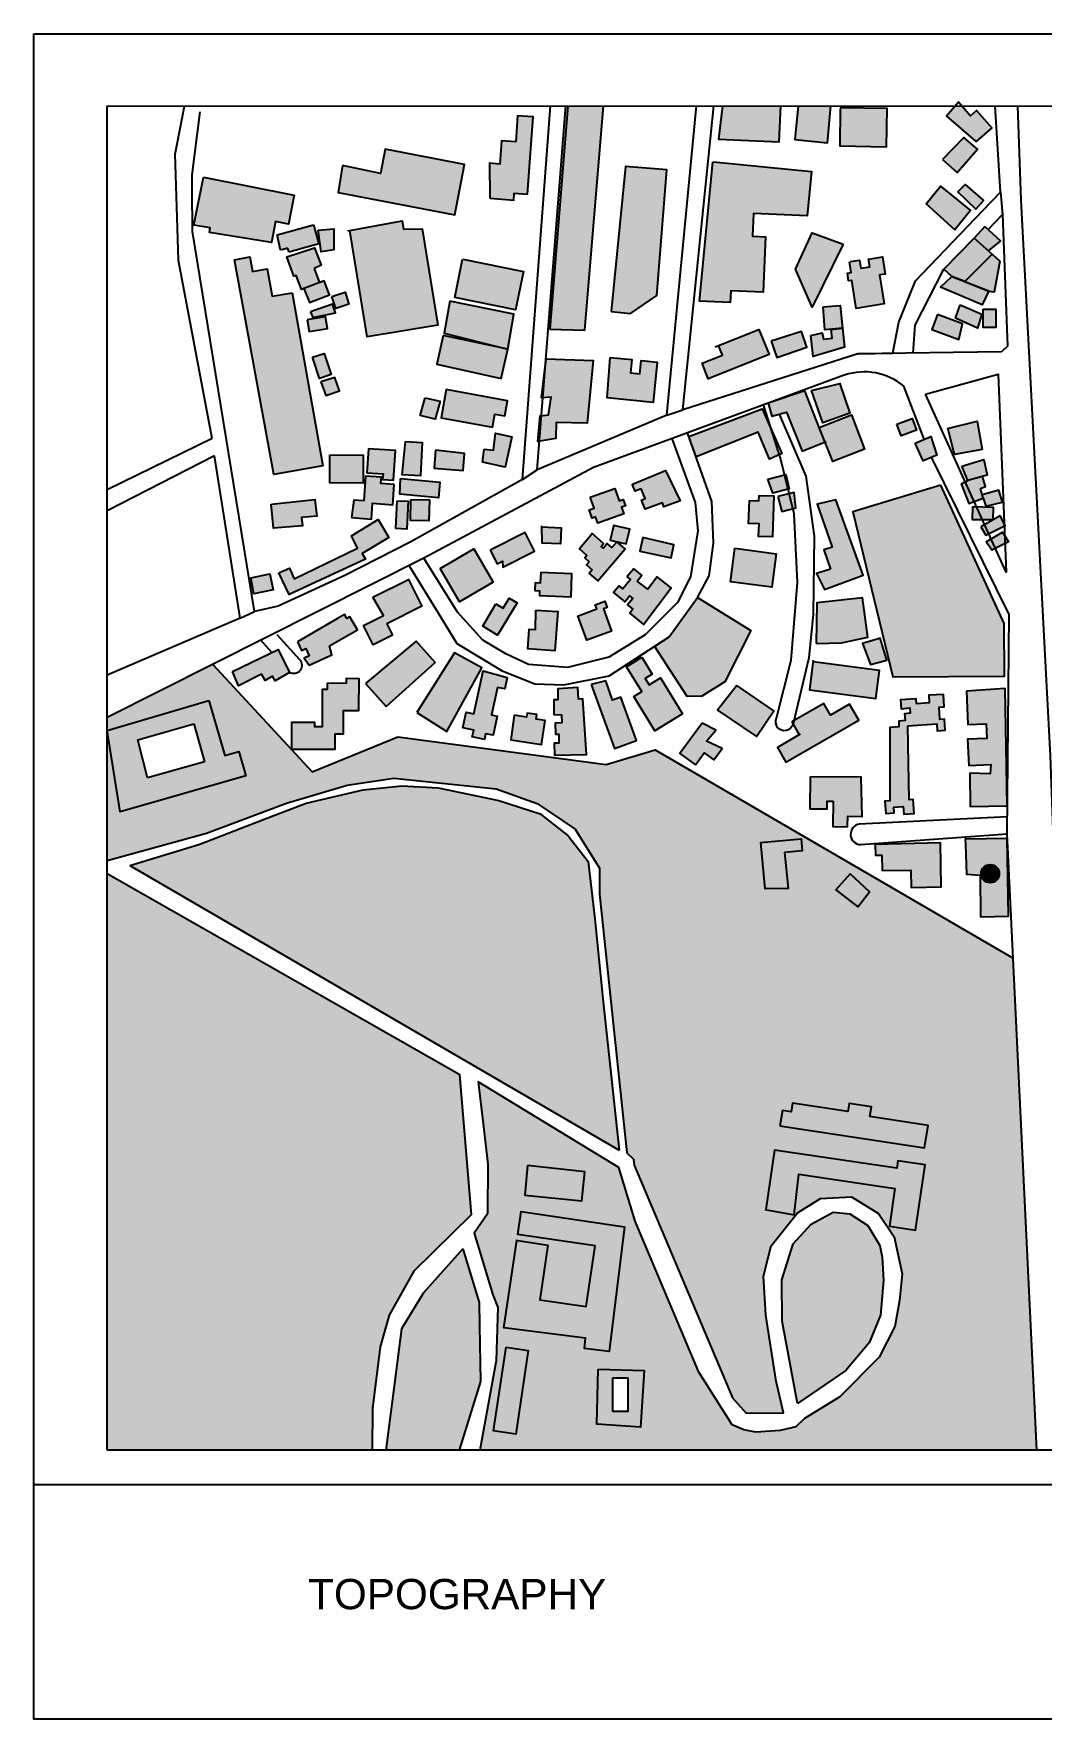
# Model space of a CAD drawing. Header units: millimetres. Extents: x -75360 to 914439, y -5036 to 71141.
# Drawn here: x -43775 to -23788, y -4329 to 29103 of the extents above; entities that cross this region are included whole.
import ezdxf

# ---------------------------------------------------------------- set-up
doc = ezdxf.new("R2010")
doc.units = ezdxf.units.MM
doc.styles.get("Standard").update_dxf_attribs({"font": 'arial.ttf'})

msp = doc.modelspace()

# ---------------------------------------------------------------- hatches: boundary and pattern name
at = {"true_color": 0xf8d731}
h = msp.add_hatch(color=40, dxfattribs=at)
h.dxf.hatch_style = 1
h.paths.add_polyline_path([(-38609, 25901), (-40409, 26257), (-40597, 25305), (-40276, 25253), (-40291, 25161), (-39060, 24961), (-38978, 25377), (-38723, 25326)])
h.paths.add_polyline_path([(-38651, 23966), (-39043, 23896), (-39142, 24442), (-39435, 24389), (-39488, 24676), (-39790, 24621), (-39011, 20357), (-38037, 20532)])
h.paths.add_polyline_path([(-38224, 25312), (-38946, 25111), (-38877, 24808), (-38735, 24848), (-38713, 24769), (-38119, 24935)])
h.paths.add_polyline_path([(-38210, 24444), (-38073, 24509), (-38206, 24859), (-38756, 24675), (-38614, 24293), (-38570, 24307), (-38465, 24029), (-38415, 24048), (-38104, 24165)])
h.paths.add_polyline_path([(-37822, 25235), (-38131, 25209), (-38071, 24779), (-37822, 24815)])
h.paths.add_polyline_path([(-38016, 24199), (-38415, 24048), (-38304, 23770), (-37908, 23927)])
h.paths.add_polyline_path([(-37848, 23741), (-38287, 23589), (-38237, 23475), (-37787, 23564)])
h.paths.add_polyline_path([(-37598, 23975), (-37862, 23889), (-37779, 23654), (-37521, 23738)])
h.paths.add_polyline_path([(-37988, 23490), (-38352, 23428), (-38312, 23194), (-37949, 23256)])
h.paths.add_polyline_path([(-38010, 22760), (-38243, 22685), (-38108, 22266), (-37874, 22342)])
h.paths.add_polyline_path([(-37799, 22284), (-38079, 22201), (-37982, 21924), (-37707, 22021)])
h.paths.add_polyline_path([(-36071, 25231), (-36438, 25225), (-36468, 25390), (-37504, 25203), (-37158, 23090), (-35758, 23319)])
h.paths.add_polyline_path([(-34062, 24385), (-35268, 24629), (-35422, 23871), (-34216, 23626)])
h.paths.add_polyline_path([(-34249, 23539), (-35517, 23795), (-35634, 23166), (-34370, 22843)])
h.paths.add_polyline_path([(-34370, 22843), (-35651, 23114), (-35777, 22546), (-34499, 22262)])
h.paths.add_polyline_path([(-33868, 27453), (-34175, 27475), (-34213, 26957), (-34496, 26978), (-34530, 26518), (-34735, 26533), (-34727, 25838), (-34251, 25803), (-34241, 25942), (-33981, 25923)])
h.paths.add_polyline_path([(-38195, 19866), (-39065, 19774), (-39015, 19294), (-38445, 19339), (-38463, 19505), (-38161, 19537)])
h.paths.add_polyline_path([(-37238, 20745), (-37900, 20748), (-37902, 20194), (-37240, 20191)])
h.paths.add_polyline_path([(-36601, 20836), (-37134, 20869), (-37169, 20395), (-36846, 20376), (-36853, 20261), (-36637, 20247)])
h.paths.add_polyline_path([(-36068, 20996), (-36400, 21015), (-36463, 20352), (-36105, 20332)])
h.paths.add_polyline_path([(-35714, 21818), (-36008, 21880), (-36108, 21533), (-35808, 21456)])
h.paths.add_polyline_path([(-34377, 21822), (-35592, 22044), (-35695, 21485), (-34676, 21298), (-34628, 21559), (-34432, 21523)])
h.paths.add_polyline_path([(-35232, 20780), (-35804, 20841), (-35830, 20485), (-35257, 20442)])
h.paths.add_polyline_path([(-35719, 20208), (-36496, 20282), (-36515, 19971), (-35748, 19898)])
h.paths.add_polyline_path([(-36625, 20163), (-36886, 20180), (-36877, 20308), (-37191, 20329), (-37224, 19836), (-37424, 19850), (-37471, 19505), (-37076, 19474), (-37051, 19789), (-36653, 19758)])
h.paths.add_polyline_path([(-36347, 19829), (-36565, 19841), (-36592, 19288), (-36376, 19276)])
h.paths.add_polyline_path([(-35924, 19859), (-36292, 19867), (-36302, 19449), (-35934, 19441)])
h.paths.add_polyline_path([(-34290, 21107), (-34615, 21180), (-34654, 20843), (-34840, 20865), (-34870, 20605), (-34425, 20505)])
h = msp.add_hatch(color=40, dxfattribs=at)
h.dxf.hatch_style = 1
h.paths.add_polyline_path([(-29496, 25539), (-28431, 25493), (-28346, 26372), (-30300, 26562), (-30568, 23796), (-29959, 23769), (-29949, 24003), (-29307, 23974), (-29259, 25074), (-29516, 25085)])
h.paths.add_polyline_path([(-27715, 24932), (-28330, 25156), (-28661, 24435), (-28334, 23679)])
h.paths.add_polyline_path([(-28957, 27671), (-30113, 27671), (-30190, 27010), (-28986, 26961)])
h.paths.add_polyline_path([(-27960, 27671), (-28613, 27671), (-28678, 27004), (-28031, 26941)])
h.paths.add_polyline_path([(-26860, 26862), (-27787, 26878), (-27775, 27635), (-26848, 27620)])
h.paths.add_polyline_path([(-29388, 23239), (-30189, 22918), (-30113, 22728), (-30518, 22566), (-30395, 22257), (-29188, 22739)])
h.paths.add_polyline_path([(-27363, 14360), (-28370, 14362), (-28382, 13732), (-28037, 13726), (-28034, 13884), (-27914, 13881), (-27924, 13376), (-27630, 13371), (-27625, 13583), (-27342, 13577)])
h.paths.add_polyline_path([(-24505, 16115), (-25269, 16066), (-25245, 15399), (-24878, 15412), (-24868, 15123), (-25250, 15109), (-25226, 14590), (-24790, 14610), (-24799, 14422), (-25208, 14437), (-25197, 13775), (-24466, 13787)])
h.paths.add_polyline_path([(-24463, 13141), (-25298, 13129), (-25294, 13024), (-25273, 12435), (-25003, 12416), (-24991, 11589), (-24441, 11597)])
h.paths.add_polyline_path([(-24982, 12443, -1), (-24620, 12443, -1)], flags=16)
h.paths.add_polyline_path([(-28879, 12865), (-28530, 12898), (-28552, 13136), (-29351, 13061), (-29264, 12142), (-28812, 12151)])
h.paths.add_polyline_path([(-27580, 12440), (-27864, 12123), (-27429, 11786), (-27196, 12086)])
h.paths.add_polyline_path([(-30432, 15069), (-30246, 15287), (-30518, 15431), (-30955, 14824), (-30645, 14601), (-30474, 14838), (-30284, 14701), (-30121, 14928)])
h.paths.add_polyline_path([(-27409, 15489), (-27592, 15806), (-27969, 15589), (-28101, 15818), (-28697, 15473), (-28712, 15412), (-28588, 15197), (-29020, 14948), (-28852, 14657)])
h.paths.add_polyline_path([(-26997, 16470), (-28315, 16642), (-28388, 16089), (-27069, 15917)])
h.paths.add_polyline_path([(-29824, 16172), (-30208, 15687), (-29440, 15165), (-29095, 15673)])
h.paths.add_polyline_path([(-31343, 16326), (-31568, 16188), (-31645, 16314), (-31505, 16399), (-31710, 16734), (-32014, 16547), (-31711, 16053), (-31873, 15954), (-31456, 15275), (-30905, 15613)])
h.paths.add_polyline_path([(-32129, 15946), (-32291, 15887), (-32429, 16267), (-32715, 16196), (-32251, 14924), (-31815, 15083)])
h.paths.add_polyline_path([(-32884, 15910), (-32967, 15904), (-32983, 16133), (-33381, 16107), (-33381, 15891), (-33458, 15891), (-33458, 15601), (-33307, 15595), (-33299, 15437), (-33430, 15430), (-33424, 15207), (-33361, 15209), (-33357, 15032), (-33453, 15030), (-33447, 14793), (-32811, 14808)])
h.paths.add_polyline_path([(-33631, 15481), (-33808, 15507), (-33795, 15601), (-33986, 15629), (-33998, 15544), (-34241, 15585), (-34312, 15096), (-33700, 15007)])
h.paths.add_polyline_path([(-34578, 16138), (-34432, 16107), (-34383, 16336), (-34860, 16469), (-35041, 15615), (-35198, 15648), (-35264, 15338), (-35045, 15292), (-35074, 15155), (-34835, 15104), (-34810, 15219), (-34662, 15188), (-34581, 15570), (-34693, 15593)])
h.paths.add_polyline_path([(-34885, 16526), (-35428, 16823), (-36173, 15637), (-35577, 15262)])
h.paths.add_polyline_path([(-35810, 16633), (-36187, 17052), (-37192, 16213), (-36782, 15758)])
h.paths.add_polyline_path([(-37803, 15208), (-37636, 15208), (-37636, 15672), (-37331, 15670), (-37327, 16315), (-37569, 16324), (-37573, 16219), (-37950, 16230), (-37947, 16100), (-38046, 16100), (-38046, 15365), (-38207, 15365), (-38207, 15450), (-38653, 15450), (-38653, 14909), (-37803, 14909)])
h.paths.add_polyline_path([(-38704, 16430), (-38925, 16890), (-39830, 16456), (-39712, 16167), (-39256, 16401), (-39182, 16274), (-39039, 16358), (-38984, 16265)])
h.paths.add_polyline_path([(-37354, 17281), (-37504, 17539), (-37565, 17504), (-37612, 17584), (-37748, 17505), (-38544, 17044), (-38462, 16870), (-38379, 16909), (-38310, 16764), (-38410, 16717), (-38310, 16577), (-37858, 16784), (-37905, 16962)])
h.paths.add_polyline_path([(-29044, 18790), (-29869, 18896), (-29955, 18230), (-29130, 18124)])
h.paths.add_polyline_path([(-29094, 19938), (-29385, 19947), (-29388, 19838), (-29579, 19844), (-29593, 19388), (-29386, 19381), (-29394, 19132), (-29120, 19123)])
h.paths.add_polyline_path([(-27318, 18363), (-27866, 19861), (-28235, 19774), (-27937, 18922), (-28099, 18867), (-27969, 18484), (-28247, 18399), (-28086, 18082)])
h.paths.add_polyline_path([(-27335, 17916), (-28243, 17813), (-28253, 17007), (-27749, 17020), (-27227, 17131)])
h.paths.add_polyline_path([(-26981, 17112), (-27332, 17006), (-27173, 16590), (-26849, 16678)])
h.paths.add_polyline_path([(-25787, 26078), (-26069, 25730), (-25501, 25215), (-25192, 25597)])
h.paths.add_polyline_path([(-25300, 26112), (-25441, 25968), (-25087, 25620), (-24936, 25793)])
h.paths.add_polyline_path([(-25054, 26810), (-25326, 27047), (-25750, 26606), (-25455, 26349)])
h.paths.add_polyline_path([(-25072, 27582), (-25195, 27476), (-25363, 27670), (-25501, 27670), (-25665, 27476), (-25081, 26965), (-24771, 27235)])
h.paths.add_polyline_path([(-31214, 26404), (-32036, 26471), (-32323, 23591), (-31937, 23553), (-31415, 23913)])
h.paths.add_polyline_path([(-32472, 27672), (-33180, 27672), (-33535, 23245), (-32842, 23220)])
at = {"true_color": 0x4554a5}
h = msp.add_hatch(color=175, dxfattribs=at)
h.dxf.hatch_style = 1
h.paths.add_polyline_path([(-32472, 27672), (-33180, 27672), (-33535, 23245), (-32842, 23220)])
h = msp.add_hatch(color=175, dxfattribs=at)
h.dxf.hatch_style = 1
h.paths.add_polyline_path([(-35230, 26509), (-36804, 26813), (-36897, 26332), (-37649, 26489), (-37734, 25956), (-35423, 25509)])
h.paths.add_polyline_path([(-20669, 18508), (-21541, 18550), (-21587, 16797), (-20753, 16757)])
h = msp.add_hatch(color=175, dxfattribs=at)
h.dxf.hatch_style = 1
h.paths.add_polyline_path([(-26349, 21470), (-26653, 21357), (-26566, 21125), (-26263, 21238)])
h.paths.add_polyline_path([(-25980, 21114), (-26289, 20979), (-26133, 20631), (-25863, 20746)])
h.paths.add_polyline_path([(-25059, 21421), (-25639, 21276), (-25509, 20757), (-24958, 20856)])
h.paths.add_polyline_path([(-24925, 20660), (-25364, 20523), (-25246, 20241), (-24861, 20348)])
h.paths.add_polyline_path([(-24993, 20080), (-24897, 20123), (-24953, 20323), (-25246, 20241), (-25299, 20213), (-25122, 19822), (-24940, 19893)])
h.paths.add_polyline_path([(-25299, 20213), (-25377, 20172), (-25225, 19782), (-25122, 19822)])
h.paths.add_polyline_path([(-24632, 20047), (-24958, 19956), (-24940, 19893), (-24885, 19733), (-24560, 19810)])
h.paths.add_polyline_path([(-24738, 19705), (-25074, 19716), (-24960, 19466), (-24739, 19465)])
h.paths.add_polyline_path([(-25074, 19716), (-25152, 19718), (-25161, 19466), (-24960, 19466)])
h.paths.add_polyline_path([(-24523, 19341), (-24525, 19391), (-24601, 19538), (-24913, 19361), (-24832, 19183)])
h.paths.add_polyline_path([(-24913, 19361), (-24984, 19321), (-24885, 19155), (-24832, 19183)])
h.paths.add_polyline_path([(-24516, 19153), (-24556, 19219), (-24786, 19081), (-24700, 18893), (-24509, 18990)])
h.paths.add_polyline_path([(-24516, 19153), (-24509, 18990), (-24439, 19025)])
h.paths.add_polyline_path([(-24786, 19081), (-24882, 19022), (-24766, 18860), (-24700, 18893)])
h.paths.add_polyline_path([(-28878, 20354), (-29209, 20270), (-29110, 19992), (-28808, 20069)])
h.paths.add_polyline_path([(-28786, 19980), (-29016, 19923), (-28935, 19626), (-28714, 19686)])
h.paths.add_polyline_path([(-28692, 20003), (-28786, 19980), (-28714, 19686), (-28657, 19701)])
h.paths.add_polyline_path([(-28858, 20359), (-28878, 20354), (-28808, 20069), (-28786, 20074)])
h.paths.add_polyline_path([(-29131, 21217), (-29326, 21660), (-30780, 21117), (-30636, 20711), (-29402, 21202), (-29177, 20666), (-28982, 20753)])
h.paths.add_polyline_path([(-27787, 22167), (-28346, 22026), (-28121, 21385), (-27586, 21574)])
h.paths.add_polyline_path([(-32675, 22620), (-33606, 22655), (-33628, 22480), (-33675, 21885), (-33513, 21891), (-33564, 21546), (-33703, 21530), (-33743, 21021), (-33415, 21073), (-33409, 21391), (-32795, 21380)])
h.paths.add_polyline_path([(-25349, 23347), (-25848, 23533), (-25956, 23238), (-25421, 23041)])
h.paths.add_polyline_path([(-24970, 23541), (-25398, 23724), (-25489, 23459), (-25052, 23265)])
h.paths.add_polyline_path([(-24691, 23639), (-24943, 23639), (-24943, 23278), (-24691, 23278)])
h.paths.add_polyline_path([(-24828, 23993), (-25311, 24181), (-25305, 24187), (-25563, 24287), (-25786, 24078), (-24961, 23726)])
h.paths.add_polyline_path([(-24764, 24729), (-25117, 25051), (-25722, 24430), (-25563, 24287), (-25305, 24187)])
h.paths.add_polyline_path([(-24612, 24592), (-24764, 24729), (-25305, 24187), (-24825, 24000), (-24828, 23993), (-24724, 23974)])
h.paths.add_polyline_path([(-24909, 25278), (-25117, 25051), (-24839, 24797), (-24598, 24997)])
h = msp.add_hatch(color=256)
h.dxf.hatch_style = 1
h.set_gradient(color1=(0, 0, 255), color2=(255, 255, 0), name='CYLINDER')
h.paths.add_polyline_path([(-25787, 13053), (-27080, 13022), (-27077, 12807), (-26952, 12809), (-26946, 12505), (-26373, 12515), (-26367, 12172), (-25771, 12183)])
h.paths.add_polyline_path([(-26999, 24318), (-26884, 24337), (-26938, 24676), (-27214, 24632), (-27190, 24480), (-27366, 24452), (-27392, 24613), (-27590, 24581), (-27556, 24364), (-27633, 24352), (-27609, 24202), (-27549, 24211), (-27459, 23654), (-26907, 23742)])
h = msp.add_hatch(color=175, dxfattribs=at)
h.dxf.hatch_style = 1
h.paths.add_polyline_path([(-31406, 22591), (-31726, 22623), (-31752, 22359), (-31938, 22378), (-31912, 22638), (-32339, 22682), (-32400, 21883), (-31487, 21790)])
h.paths.add_polyline_path([(-28438, 22883), (-28544, 23199), (-29143, 23006), (-29036, 22684)])
h.paths.add_polyline_path([(-27692, 22883), (-27731, 23261), (-27955, 23238), (-27937, 23065), (-28106, 23047), (-28134, 23167), (-28359, 23114), (-28313, 22701)])
h.paths.add_polyline_path([(-27774, 23710), (-28116, 23687), (-28084, 23227), (-27731, 23261)])
h = msp.add_hatch(color=175, dxfattribs=at)
h.dxf.hatch_style = 1
h.paths.add_polyline_path([(-28478, 22023), (-29203, 21776), (-29133, 21515), (-28840, 21598), (-28532, 20820), (-28078, 21001), (-28197, 21294)])
at = {"true_color": 0xf8d731}
h = msp.add_hatch(color=40, dxfattribs=at)
h.dxf.hatch_style = 1
h.paths.add_polyline_path([(-27554, 21542), (-28197, 21294), (-27923, 20620), (-27293, 20863)])
h = msp.add_hatch(color=40, dxfattribs=at)
h.dxf.hatch_style = 1
h.paths.add_polyline_path([(-34658, 18224), (-35042, 18886), (-35710, 18498), (-35326, 17836)])
h.paths.add_polyline_path([(-33839, 18837), (-34025, 19209), (-34721, 18861), (-34584, 18589), (-34473, 18644), (-34472, 18520)])
h.paths.add_polyline_path([(-33312, 19305), (-33696, 19321), (-33688, 18997), (-33325, 18983)])
h.paths.add_polyline_path([(-33097, 18390), (-33717, 18416), (-33726, 18206), (-33830, 18210), (-33837, 18059), (-33739, 18055), (-33743, 17958), (-33116, 17932)])
h.paths.add_polyline_path([(-32042, 18884), (-32208, 19025), (-32304, 18913), (-32397, 18992), (-32475, 18900), (-32520, 18935), (-32472, 18989), (-32696, 19189), (-32731, 19144), (-32951, 18886), (-32800, 18756), (-32843, 18705), (-32754, 18629), (-32807, 18567), (-32695, 18471), (-32757, 18399), (-32582, 18250)])
h.paths.add_polyline_path([(-32118, 19711), (-32037, 19741), (-32082, 19863), (-32158, 19835), (-32249, 20085), (-32734, 19908), (-32659, 19693), (-32756, 19658), (-32697, 19495), (-32629, 19519), (-32583, 19393), (-32070, 19580)])
h.paths.add_polyline_path([(-31239, 20442), (-31901, 20167), (-31843, 20028), (-31722, 20076), (-31645, 19883), (-31717, 19854), (-31645, 19675), (-31302, 19800), (-31273, 19722), (-30951, 19840)])
h.paths.add_polyline_path([(-31952, 19276), (-32270, 19350), (-32338, 19056), (-32021, 18982)])
h.paths.add_polyline_path([(-34183, 17814), (-34341, 17910), (-34465, 17706), (-34606, 17792), (-34868, 17352), (-34572, 17173)])
h.paths.add_polyline_path([(-33381, 17641), (-33814, 17671), (-33820, 17285), (-33947, 17294), (-33974, 16901), (-33435, 16863)])
h.paths.add_polyline_path([(-32471, 17693), (-32396, 17723), (-32443, 17849), (-32638, 17776), (-32607, 17693), (-32979, 17554), (-32804, 17075), (-32313, 17254)])
h.paths.add_polyline_path([(-31129, 18115), (-31409, 18328), (-31594, 18085), (-31803, 18243), (-31710, 18365), (-31869, 18487), (-32008, 18331), (-31939, 18275), (-32088, 18092), (-32164, 18154), (-32276, 18017), (-32052, 17834), (-31956, 17951), (-31893, 17900), (-31994, 17777), (-31887, 17689), (-31952, 17610), (-31681, 17388)])
h.paths.add_polyline_path([(-31694, 19108), (-31753, 18841), (-31133, 18705), (-31077, 18967)])
at = {"true_color": 0x139b48}
h = msp.add_hatch(color=114, dxfattribs=at)
h.dxf.hatch_style = 1
h.paths.add_polyline_path([(-25778, 20152), (-27528, 19623), (-26734, 16350), (-24516, 16360), (-24521, 17408)])
h.paths.add_polyline_path([(-24343, 10765), (-31447, 14899), (-32417, 14610), (-36555, 15156), (-38253, 14463), (-40224, 16591), (-42318, 15538), (-42318, 15284), (-40298, 15881), (-39985, 14786), (-39705, 14866), (-39567, 14385), (-42060, 13672), (-42318, 15284), (-42318, 12704), (-40346, 13246), (-38757, 13843), (-37558, 14199), (-36632, 14339), (-34599, 14127), (-33789, 13833), (-33034, 13324), (-32551, 12551), (-32551, 12035), (-32011, 6905), (-31874, 6783), (-31866, 6661), (-29914, 2045), (-29640, 1740), (-28900, 1748), (-29047, 2380), (-29253, 3686), (-29299, 4457), (-29146, 5060), (-28624, 5719), (-28169, 6000), (-27555, 6033), (-27019, 5704), (-26708, 5240), (-26546, 4508), (-26599, 3977), (-26695, 3464), (-27006, 2851), (-27784, 2069), (-28485, 1637), (-28654, 1474), (-28966, 1397), (-29451, 1363), (-29691, 1411), (-29917, 1512), (-30580, 2553), (-31042, 3650), (-31843, 5554), (-32171, 6616), (-34961, 8313), (-34860, 7479), (-34764, 6680), (-34774, 5694), (-35037, 5311), (-34667, 4087), (-34569, 3836), (-34598, 2786), (-34928, 1012), (-23877, 1012)])
h.paths.add_polyline_path([(-29264, 12142), (-29351, 13061), (-28552, 13136), (-28530, 12898), (-28879, 12865), (-28812, 12151)], flags=16)
h.paths.add_polyline_path([(-28924, 7748), (-28750, 7722), (-28724, 7894), (-27627, 7726), (-27602, 7886), (-27158, 7818), (-27188, 7624), (-26034, 7448), (-26103, 7002), (-28971, 7441)], flags=16)
h.paths.add_polyline_path([(-27864, 12123), (-27580, 12440), (-27196, 12086), (-27429, 11786)], flags=16)
h.paths.add_polyline_path([(-29080, 6960), (-26656, 6602), (-26635, 6749), (-26091, 6668), (-26282, 5374), (-26801, 5451), (-26690, 6201), (-28600, 6483), (-28688, 5679), (-29254, 5782)], flags=16)
h.paths.add_polyline_path([(-32845, 6532), (-32905, 5953), (-34032, 6069), (-33982, 6652)], flags=16)
h.paths.add_polyline_path([(-32053, 5438), (-32360, 2963), (-32852, 3025), (-32827, 3231), (-34450, 3432), (-34191, 5169), (-33576, 5078), (-33737, 3992), (-32818, 3856), (-32639, 5059), (-34172, 5287), (-34104, 5743)], flags=16)
h.paths.add_polyline_path([(-31664, 2587), (-31736, 1468), (-32603, 1524), (-32581, 2617)], flags=16)
h.paths.add_polyline_path([(-31988, 2446), (-31988, 1775), (-32286, 1775), (-32286, 2446)], flags=0)
h.paths.add_polyline_path([(-33965, 2988), (-34210, 1326), (-34653, 1391), (-34405, 3054)], flags=16)
h.paths.add_polyline_path([(-32647, 11546), (-32777, 12682), (-33175, 13194), (-33728, 13633), (-34549, 13894), (-35753, 14144), (-36475, 14185), (-37237, 14107), (-38368, 13843), (-39235, 13509), (-40481, 13031), (-41865, 12607), (-32161, 6959), (-32485, 9960)], flags=17)
h.paths.add_polyline_path([(-35319, 8453), (-42318, 12441), (-42318, 1012), (-37057, 1012), (-37048, 1833), (-36893, 3057), (-36715, 3684), (-36219, 4575), (-35474, 5306), (-35091, 5682)], flags=17)
h.paths.add_polyline_path([(-34913, 2369), (-34932, 3483), (-34940, 3940), (-35265, 5001), (-36040, 4126), (-36482, 3413), (-36653, 2081), (-36789, 1012), (-35337, 1012)], flags=17)
h.paths.add_polyline_path([(-26944, 4834), (-26992, 5070), (-27229, 5465), (-27583, 5694), (-27913, 5726), (-28350, 5492), (-28712, 5104), (-28935, 4386), (-28925, 3565), (-28621, 1937), (-27665, 2591), (-27205, 3139), (-26975, 3685), (-26915, 4372)], flags=17)
at = {"true_color": 0x4554a5}
h = msp.add_hatch(color=175, dxfattribs=at)
h.dxf.hatch_style = 1
h.paths.add_polyline_path([(-37193, 18678), (-37256, 18792), (-36727, 19108), (-36939, 19465), (-37472, 19147), (-37351, 18899), (-38608, 18288), (-38699, 18503), (-38913, 18413), (-38707, 17981)])
h.paths.add_polyline_path([(-39094, 18390), (-39465, 18314), (-39409, 17992), (-39028, 18071)])
at = {"true_color": 0xa953a0}
h = msp.add_hatch(color=215, dxfattribs=at)
h.dxf.hatch_style = 1
h.paths.add_polyline_path([(-36341, 18277), (-37045, 17924), (-36834, 17563), (-37231, 17364), (-37039, 16981), (-36660, 17172), (-36773, 17397), (-36075, 17748)])
at = {"true_color": 0x139b48}
h = msp.add_hatch(color=114, dxfattribs=at)
h.dxf.hatch_style = 1
h.paths.add_polyline_path([(-29549, 17268), (-30608, 17919), (-31172, 17142), (-31461, 16954), (-30812, 15958), (-30521, 15966), (-30067, 16249)])
at = {"true_color": 0x991b1e}
h = msp.add_hatch(color=244, dxfattribs=at)
h.dxf.hatch_style = 1
h.paths.add_polyline_path([(-39567, 14385), (-39705, 14866), (-39985, 14786), (-40298, 15881), (-42318, 15284), (-42060, 13672)])
h.paths.add_polyline_path([(-41518, 14346), (-41708, 15099), (-40599, 15412), (-40388, 14664)], flags=16)
h = msp.add_hatch(color=256)
h.dxf.hatch_style = 1
h.set_gradient(color1=(0, 0, 255), color2=(255, 255, 0))
h.paths.add_polyline_path([(-26436, 15375), (-25861, 15414), (-25852, 15279), (-25693, 15290), (-25708, 15506), (-25799, 15499), (-25815, 15745), (-25713, 15751), (-25729, 16000), (-26019, 15981), (-26009, 15831), (-26266, 15814), (-26272, 15911), (-26582, 15891), (-26567, 15715), (-26396, 15729), (-26387, 15624), (-26500, 15615), (-26488, 15480), (-26614, 15469), (-26611, 15353), (-26794, 15344), (-26791, 13887), (-26888, 13880), (-26871, 13638), (-26703, 13650), (-26711, 13763), (-26525, 13777), (-26514, 13621), (-26308, 13635), (-26328, 13913), (-26408, 13907)])
at = {"true_color": 0xfe1916}
h = msp.add_hatch(color=1, dxfattribs=at)
h.dxf.hatch_style = 1
h.paths.add_polyline_path([(-24620, 12443, 1), (-24982, 12443, 1)])
at = {"true_color": 0x991b1e}
h = msp.add_hatch(color=244, dxfattribs=at)
h.dxf.hatch_style = 1
h.paths.add_polyline_path([(-27188, 7624), (-27158, 7818), (-27602, 7886), (-27627, 7726), (-28724, 7894), (-28750, 7722), (-28924, 7748), (-28971, 7441), (-26103, 7002), (-26034, 7448)])
h.paths.add_polyline_path([(-29080, 6960), (-29254, 5782), (-28688, 5679), (-28600, 6483), (-26690, 6201), (-26801, 5451), (-26282, 5374), (-26091, 6668), (-26635, 6749), (-26656, 6602)])
at = {"true_color": 0x4554a5}
h = msp.add_hatch(color=175, dxfattribs=at)
h.dxf.hatch_style = 1
h.paths.add_polyline_path([(-32053, 5438), (-34104, 5743), (-34172, 5287), (-32639, 5059), (-32818, 3856), (-33737, 3992), (-33576, 5078), (-34191, 5169), (-34450, 3432), (-32827, 3231), (-32852, 3025), (-32360, 2963)])
h.paths.add_polyline_path([(-33965, 2988), (-34405, 3054), (-34653, 1391), (-34210, 1326)])
h.paths.add_polyline_path([(-31664, 2587), (-32581, 2617), (-32603, 1524), (-31736, 1468)])
h.paths.add_polyline_path([(-31988, 1775), (-32286, 1775), (-32286, 2446), (-31988, 2446)], flags=16)
h.paths.add_polyline_path([(-32845, 6532), (-33982, 6652), (-34032, 6069), (-32905, 5953)])

# ---------------------------------------------------------------- linework, layer by layer
for p, q in [((-42318, 27675), (-17053, 27667)), ((-42318, 1012), (-42318, 27675)), ((-24599, 25962), (-24560, 25514)), ((-38946, 25111), (-38224, 25312)), ((-38877, 24808), (-38946, 25111)), ((-38224, 25312), (-38119, 24935)), ((-38735, 24848), (-38877, 24808)), ((-38713, 24769), (-38735, 24848)), ((-38119, 24935), (-38713, 24769)), ((-28346, 22026), (-27787, 22167)), ((-31215, 21539), (-30901, 21640)), ((-40236, 21075), (-42318, 20054)), ((-40191, 20731), (-42318, 19641)), ((-34081, 20262), (-33788, 20452)), ((-25377, 20172), (-25246, 20241)), ((-39677, 17513), (-42318, 16383)), ((-39677, 17513), (-39393, 17642)), ((-41708, 15099), (-40599, 15412)), ((-40599, 15412), (-40388, 14664)), ((-41518, 14346), (-41708, 15099)), ((-40388, 14664), (-41518, 14346)), ((-17053, 1012), (-42318, 1012)), ((-43775, 326), (-6734, 326))]:
    msp.add_line(p, q)
for points in [[(-43775, 29103), (-6734, 29103), (-6734, -4329), (-43775, -4329)], [(-24943, 23639), (-24691, 23639), (-24691, 23278), (-24943, 23278)], [(-32286, 2446), (-31988, 2446), (-31988, 1775), (-32286, 1775)]]:
    msp.add_lwpolyline(points, close=True)
for points in [[(-25665, 27476), (-25433, 27751), (-25195, 27476), (-25072, 27582), (-24771, 27235), (-25081, 26965), (-25665, 27476)], [(-40236, 21075), (-40901, 24604), (-40934, 25669), (-40967, 26716), (-40784, 27667)], [(-40628, 25178), (-40630, 26017), (-40630, 26305), (-40473, 27554)], [(-34727, 25838), (-34251, 25803), (-34241, 25942), (-33981, 25923), (-33868, 27453), (-34175, 27475), (-34213, 26957), (-34496, 26978), (-34530, 26518), (-34735, 26533), (-34727, 25838)], [(-34081, 20262), (-33524, 27673)], [(-31215, 21539), (-33788, 20452), (-33216, 27672)], [(-33535, 23245), (-32842, 23220), (-32472, 27672)], [(-33180, 27672), (-33535, 23245)], [(-31215, 21539), (-30629, 27672)], [(-24578, 22790), (-27427, 22755), (-30901, 21640), (-30283, 27672)], [(-30113, 27671), (-30190, 27010), (-28986, 26961), (-28957, 27671)], [(-28613, 27671), (-28678, 27004), (-28031, 26941), (-27960, 27671)], [(-27775, 27620), (-27787, 26878), (-26860, 26862), (-26848, 27620), (-27775, 27635)], [(-26286, 24204), (-24950, 25597), (-24599, 25962), (-24704, 27670)], [(-23106, 1012), (-23608, 14777), (-24185, 25801), (-24253, 27670)], [(-37649, 26489), (-37734, 25956), (-35423, 25509), (-35230, 26509), (-36804, 26813), (-36897, 26332), (-37649, 26489)], [(-25750, 26606), (-25455, 26349), (-25054, 26810), (-25326, 27047), (-25750, 26606)], [(-32323, 23591), (-31937, 23553), (-31415, 23913), (-31214, 26404), (-32036, 26471), (-32323, 23591)], [(-30287, 26561), (-28346, 26372), (-28431, 25493), (-29496, 25539), (-29516, 25085), (-29259, 25074), (-29307, 23974), (-29949, 24003), (-29959, 23769), (-30568, 23796), (-30300, 26562)], [(-40409, 26257), (-38609, 25901), (-38723, 25326), (-38978, 25377), (-39060, 24961), (-40291, 25161), (-40276, 25253), (-40597, 25305), (-40409, 26257)], [(-26069, 25730), (-25787, 26078), (-25192, 25597), (-25501, 25215), (-26069, 25730)], [(-25441, 25968), (-25300, 26112), (-24936, 25793), (-25087, 25620), (-25441, 25968)], [(-24841, 25217), (-24560, 25514), (-24455, 22908), (-24578, 22790)], [(-34081, 20262), (-36291, 19028), (-37606, 18360), (-38927, 17752), (-39393, 17642), (-40628, 25178)], [(-38131, 25209), (-37822, 25235), (-37822, 24815), (-38071, 24779), (-38131, 25209)], [(-37546, 25196), (-36468, 25390), (-36438, 25225), (-36071, 25231), (-35758, 23319), (-37158, 23090), (-37504, 25203)], [(-27715, 24932), (-28334, 23679), (-28661, 24435), (-28330, 25156), (-27715, 24932)], [(-24909, 25278), (-25117, 25051)], [(-24909, 25278), (-24598, 24997), (-24840, 24797)], [(-38415, 24048), (-38465, 24029), (-38570, 24307), (-38614, 24293), (-38756, 24675), (-38206, 24859), (-38073, 24509), (-38210, 24444)], [(-25117, 25051), (-24764, 24729), (-25305, 24187), (-25563, 24287), (-25722, 24430), (-25117, 25051)], [(-38651, 23966), (-38037, 20532), (-39011, 20357), (-39790, 24621), (-39488, 24676), (-39435, 24389), (-39142, 24442), (-39043, 23896), (-38651, 23966)], [(-38210, 24444), (-38104, 24165)], [(-35261, 24628), (-34062, 24385), (-34216, 23626), (-35422, 23871), (-35268, 24629)], [(-27582, 24583), (-27392, 24613), (-27366, 24452), (-27190, 24480), (-27214, 24632), (-26938, 24676), (-26884, 24337), (-26999, 24318), (-26907, 23742), (-27459, 23654), (-27549, 24211), (-27609, 24202), (-27633, 24352), (-27556, 24364), (-27590, 24581)], [(-26332, 22769), (-26292, 23322), (-25722, 24430)], [(-24764, 24729), (-24612, 24592), (-24724, 23974), (-24828, 23993), (-25311, 24181), (-24764, 24729)], [(-38415, 24048), (-38304, 23770), (-37908, 23927), (-38016, 24199), (-38415, 24048)], [(-27427, 22755), (-26732, 22764), (-26614, 23384), (-26286, 24204)], [(-25563, 24287), (-24825, 24000), (-24961, 23726), (-25786, 24078), (-25563, 24287)], [(-38287, 23589), (-38237, 23475), (-37787, 23564), (-37848, 23741), (-38287, 23589)], [(-37862, 23889), (-37598, 23975), (-37521, 23738), (-37779, 23654), (-37862, 23889)], [(-35517, 23795), (-35634, 23166), (-34370, 22843), (-34249, 23539), (-35517, 23795)], [(-38352, 23428), (-38312, 23194), (-37949, 23256), (-37988, 23490), (-38352, 23428)], [(-28116, 23687), (-27774, 23710), (-27731, 23261), (-28084, 23227), (-28116, 23687)], [(-25848, 23533), (-25956, 23238), (-25421, 23041), (-25349, 23347), (-25848, 23533)], [(-25398, 23724), (-24970, 23541), (-25052, 23265), (-25489, 23459), (-25398, 23724)], [(-35651, 23114), (-35777, 22546), (-34499, 22262), (-34370, 22843), (-35651, 23114)], [(-30258, 22891), (-29388, 23239), (-29188, 22739), (-30395, 22257), (-30518, 22566), (-30113, 22728), (-30189, 22918)], [(-29143, 23006), (-29036, 22684), (-28438, 22883), (-28544, 23199), (-29143, 23006)], [(-28359, 23114), (-28134, 23167), (-28106, 23047), (-27937, 23065), (-27955, 23238), (-27731, 23261), (-27692, 22883), (-28313, 22701), (-28359, 23114)], [(-38243, 22685), (-38010, 22760), (-37874, 22342), (-38108, 22266), (-38243, 22685)], [(-33606, 22655), (-32675, 22620), (-32795, 21380), (-33409, 21391), (-33415, 21073), (-33777, 21015), (-33727, 21527), (-33564, 21546), (-33513, 21891), (-33700, 21884), (-33606, 22655)], [(-32339, 22682), (-31912, 22638), (-31938, 22378), (-31752, 22359), (-31726, 22623), (-31406, 22591), (-31487, 21790), (-32400, 21883), (-32339, 22682)], [(-27697, 22330), (-32672, 20499), (-36036, 18698), (-42318, 15538)], [(-38079, 22201), (-37982, 21924), (-37707, 22021), (-37799, 22284), (-38079, 22201)], [(-27791, 22180), (-27586, 21574), (-28121, 21385), (-28346, 22026)], [(-26087, 21952), (-24644, 22348), (-24486, 18420), (-26087, 21952)], [(-36008, 21880), (-35714, 21818), (-35808, 21456), (-36108, 21533), (-36008, 21880)], [(-35592, 22046), (-35695, 21485), (-34676, 21298), (-34628, 21559), (-34432, 21523), (-34377, 21822), (-35592, 22044)], [(-28197, 21294), (-27554, 21542), (-27293, 20863), (-27923, 20620), (-28197, 21294), (-28478, 22023), (-29203, 21776), (-29133, 21515), (-28840, 21598), (-28532, 20820), (-28052, 21012)], [(-30780, 21117), (-29326, 21660), (-28935, 20774), (-29177, 20666), (-29402, 21202), (-30636, 20711), (-30780, 21117)], [(-26653, 21357), (-26349, 21470), (-26263, 21238), (-26566, 21125), (-26653, 21357)], [(-25647, 21274), (-25059, 21421), (-24958, 20856), (-25509, 20757), (-25639, 21276)], [(-36327, 18552), (-35693, 17520), (-35380, 17009), (-34483, 16466), (-33832, 16209), (-33258, 16189), (-32359, 16369), (-31172, 17142), (-30608, 17919), (-30375, 18351), (-30287, 18999), (-30321, 19825), (-30804, 21187)], [(-31117, 21072), (-30651, 19806), (-30603, 19240), (-30749, 18332), (-31006, 17819), (-31645, 17180), (-32367, 16734), (-33187, 16531), (-33957, 16589), (-34408, 16802), (-34868, 17073), (-35370, 17631), (-36036, 18698)], [(-34836, 20864), (-34654, 20843), (-34615, 21180), (-34290, 21107), (-34425, 20505), (-34870, 20605), (-34840, 20865)], [(-26289, 20979), (-25980, 21114), (-25863, 20746), (-26133, 20631), (-26289, 20979)], [(-39677, 17513), (-40191, 20731)], [(-37896, 20748), (-37238, 20745), (-37240, 20191), (-37902, 20194), (-37900, 20748)], [(-37169, 20395), (-36846, 20376), (-36853, 20261), (-36637, 20247), (-36601, 20836), (-37134, 20869), (-37169, 20395)], [(-36400, 21015), (-36068, 20996), (-36105, 20332), (-36463, 20352), (-36400, 21015)], [(-35804, 20841), (-35830, 20485), (-35257, 20442), (-35232, 20780), (-35804, 20841)], [(-31897, 20169), (-31239, 20442), (-30951, 19840), (-31273, 19722), (-31302, 19800), (-31645, 19675), (-31717, 19854), (-31645, 19883), (-31722, 20076), (-31843, 20028), (-31901, 20167)], [(-24462, 13236), (-24423, 17586), (-25966, 20702)], [(-25364, 20523), (-24925, 20660), (-24861, 20348), (-25246, 20241), (-25364, 20523)], [(-36625, 20163), (-36886, 20180), (-36877, 20308), (-37191, 20329), (-37224, 19836), (-37424, 19850), (-37471, 19505)], [(-37471, 19505), (-37076, 19474), (-37051, 19789), (-36653, 19758), (-36625, 20163)], [(-36496, 20282), (-35719, 20208), (-35748, 19898), (-36515, 19971), (-36496, 20282)], [(-32734, 19908), (-32249, 20085), (-32158, 19835), (-32082, 19863), (-32037, 19741), (-32118, 19711), (-32070, 19580), (-32583, 19393), (-32629, 19519), (-32697, 19495), (-32756, 19658), (-32659, 19693), (-32734, 19908)], [(-29209, 20270), (-28858, 20359), (-28786, 20074), (-29110, 19992), (-29209, 20270)], [(-25778, 20152), (-27528, 19623), (-26734, 16350), (-24516, 16360), (-24521, 17408), (-25778, 20152)], [(-25377, 20172), (-25225, 19782), (-24940, 19893), (-24993, 20080), (-24897, 20123), (-24953, 20323)], [(-39059, 19775), (-38195, 19866), (-38161, 19537), (-38463, 19505), (-38445, 19339), (-39015, 19294), (-39065, 19774)], [(-36565, 19841), (-36347, 19829), (-36376, 19276), (-36592, 19288), (-36565, 19841)], [(-36290, 19867), (-35924, 19859), (-35934, 19441), (-36302, 19449), (-36292, 19867)], [(-29578, 19844), (-29388, 19838), (-29385, 19947), (-29094, 19938), (-29120, 19123), (-29394, 19132), (-29386, 19381), (-29593, 19388), (-29579, 19844)], [(-29016, 19923), (-28935, 19626), (-28657, 19701), (-28692, 20003), (-29016, 19923)], [(-27969, 18484), (-28247, 18399), (-28086, 18082), (-27318, 18363), (-27866, 19861), (-28235, 19774), (-27937, 18922), (-28099, 18867), (-27969, 18484)], [(-24940, 19893), (-24885, 19733), (-24560, 19810), (-24632, 20047), (-24958, 19956)], [(-38913, 18413), (-38699, 18503), (-38608, 18288), (-37351, 18899), (-37472, 19147), (-36939, 19465), (-36727, 19108), (-37256, 18792), (-37193, 18678), (-38707, 17981), (-38913, 18413)], [(-25152, 19718), (-25161, 19466), (-24739, 19465), (-24738, 19705), (-25152, 19718)], [(-24984, 19321), (-24885, 19155), (-24504, 19350), (-24601, 19538), (-24984, 19321)], [(-34721, 18861), (-34584, 18589), (-34473, 18644), (-34472, 18520), (-33839, 18837), (-34025, 19209), (-34721, 18861)], [(-33693, 19321), (-33312, 19305), (-33325, 18983), (-33688, 18997), (-33697, 19340)], [(-32731, 19144), (-32951, 18886), (-32800, 18756), (-32843, 18705), (-32754, 18629), (-32807, 18567), (-32695, 18471), (-32757, 18399), (-32582, 18250), (-32042, 18884), (-32208, 19025), (-32304, 18913), (-32397, 18992), (-32475, 18900), (-32520, 18935), (-32472, 18989), (-32696, 19189), (-32731, 19144)], [(-32267, 19361), (-32338, 19056), (-32021, 18982), (-31952, 19276), (-32270, 19350)], [(-31694, 19108), (-31753, 18841), (-31133, 18705), (-31077, 18967), (-31694, 19108)], [(-24882, 19022), (-24556, 19219), (-24439, 19025), (-24766, 18860), (-24882, 19022)], [(-35710, 18498), (-35042, 18886), (-34658, 18224), (-35326, 17836), (-35710, 18498)], [(-29868, 18896), (-29044, 18790), (-29130, 18124), (-29955, 18230), (-29869, 18896)], [(-39465, 18314), (-39094, 18390), (-39028, 18071), (-39409, 17992), (-39465, 18314)], [(-33717, 18426), (-33726, 18206), (-33830, 18210), (-33837, 18059), (-33739, 18055), (-33743, 17958), (-33116, 17932), (-33097, 18390), (-33717, 18416)], [(-32008, 18331), (-31939, 18275), (-32088, 18092), (-32164, 18154), (-32276, 18017), (-32052, 17834), (-31956, 17951), (-31893, 17900), (-31994, 17777), (-31887, 17689), (-31952, 17610), (-31681, 17388), (-31129, 18115), (-31409, 18328), (-31594, 18085), (-31803, 18243), (-31710, 18365), (-31869, 18487), (-32008, 18331)], [(-37045, 17924), (-36341, 18277), (-36075, 17748), (-36773, 17397), (-36660, 17172), (-37039, 16981), (-37231, 17364), (-36834, 17563), (-37045, 17924)], [(-34606, 17792), (-34465, 17706), (-34341, 17910), (-34183, 17814), (-34572, 17173), (-34868, 17352), (-34606, 17792)], [(-32987, 17551), (-32607, 17693), (-32638, 17776), (-32443, 17849), (-32396, 17723), (-32471, 17693), (-32313, 17254), (-32804, 17075), (-32979, 17554)], [(-30608, 17919), (-29549, 17268), (-30067, 16249), (-30521, 15966), (-30812, 15958), (-31461, 16954)], [(-28253, 17007), (-27749, 17020), (-27227, 17131), (-27335, 17916), (-28243, 17813), (-28253, 17007)], [(-38544, 17044), (-38462, 16870), (-38379, 16909), (-38310, 16764), (-38410, 16717), (-38310, 16577), (-37858, 16784), (-37905, 16962), (-37354, 17281), (-37504, 17539), (-37565, 17504), (-37612, 17584), (-37748, 17505), (-38544, 17044)], [(-33814, 17671), (-33381, 17641), (-33435, 16863), (-33974, 16901), (-33947, 17294), (-33820, 17285), (-33814, 17671)], [(-39053, 16828), (-39267, 17073)], [(-37192, 16213), (-36782, 15758), (-35810, 16633), (-36187, 17052), (-37192, 16213)], [(-26977, 17114), (-27332, 17006), (-27173, 16590), (-26849, 16678), (-26981, 17112)], [(-39830, 16456), (-38925, 16890), (-38704, 16430), (-38984, 16265), (-39039, 16358), (-39182, 16274), (-39256, 16401), (-39712, 16167), (-39830, 16456)], [(-36173, 15637), (-35577, 15262), (-34885, 16526), (-35428, 16823), (-36173, 15637)], [(-31711, 16736), (-31505, 16399), (-31645, 16314), (-31568, 16188), (-31343, 16326), (-30905, 15613), (-31456, 15275), (-31873, 15954), (-31711, 16053), (-32014, 16547), (-31710, 16734)], [(-40224, 16591), (-38253, 14463), (-36555, 15156), (-32417, 14610), (-31447, 14899), (-24343, 10765)], [(-34383, 16336), (-34432, 16107), (-34578, 16138), (-34693, 15593), (-34581, 15570), (-34662, 15188), (-34810, 15219), (-34835, 15104), (-35074, 15155), (-35045, 15292), (-35264, 15338), (-35198, 15648), (-35041, 15615), (-34860, 16469), (-34383, 16336)], [(-28311, 16676), (-28388, 16089), (-27069, 15917), (-26997, 16470), (-28315, 16642)], [(-37950, 16230), (-37573, 16219), (-37569, 16324), (-37327, 16315), (-37331, 15670), (-37636, 15672), (-37636, 15208), (-37803, 15208), (-37803, 14909), (-38653, 14909), (-38653, 15450), (-38207, 15450), (-38207, 15365), (-38046, 15365), (-38046, 16100), (-37947, 16100), (-37950, 16230)], [(-33381, 16120), (-33381, 15891), (-33458, 15891), (-33458, 15601), (-33307, 15595), (-33299, 15437), (-33430, 15430), (-33424, 15207), (-33361, 15209), (-33357, 15032), (-33453, 15030), (-33447, 14793), (-32811, 14808), (-32884, 15910), (-32967, 15904), (-32983, 16133), (-33381, 16107)], [(-32715, 16196), (-32251, 14924), (-31815, 15083), (-32129, 15946), (-32291, 15887), (-32429, 16267), (-32715, 16196)], [(-29824, 16172), (-30208, 15687), (-29440, 15165), (-29095, 15673), (-29824, 16172)], [(-25269, 16066), (-25245, 15399), (-24878, 15412), (-24868, 15123), (-25250, 15109), (-25226, 14590), (-24790, 14610), (-24799, 14422), (-25208, 14437), (-25197, 13775), (-24466, 13787), (-24505, 16115), (-25269, 16066)], [(-40298, 15881), (-39985, 14786), (-39705, 14866), (-39567, 14385), (-42060, 13672), (-42318, 15284), (-40298, 15881)], [(-28568, 15209), (-29020, 14948), (-28852, 14657), (-27409, 15489), (-27592, 15806), (-27969, 15589), (-28101, 15818), (-28735, 15452)], [(-26436, 15375), (-25861, 15414), (-25852, 15279), (-25693, 15290), (-25708, 15506), (-25799, 15499), (-25815, 15745), (-25713, 15751), (-25729, 16000), (-26019, 15981), (-26009, 15831), (-26266, 15814), (-26272, 15911), (-26582, 15891), (-26567, 15715), (-26396, 15729), (-26387, 15624), (-26500, 15615), (-26488, 15480), (-26614, 15469), (-26611, 15353), (-26794, 15344), (-26791, 13887), (-26888, 13880), (-26871, 13638), (-26703, 13650), (-26711, 13763), (-26525, 13777), (-26514, 13621), (-26308, 13635), (-26328, 13913), (-26408, 13907), (-26436, 15375)], [(-34241, 15585), (-34312, 15096), (-33700, 15007), (-33631, 15481), (-33808, 15507), (-33795, 15601), (-33986, 15629), (-33998, 15544), (-34241, 15585)], [(-30518, 15431), (-30955, 14824), (-30645, 14601), (-30474, 14838), (-30284, 14701), (-30121, 14928), (-30432, 15069), (-30246, 15287), (-30518, 15431)], [(-28735, 15452), (-28588, 15197)], [(-42318, 12704), (-40346, 13246), (-38757, 13843), (-37558, 14199), (-36632, 14339), (-34599, 14127), (-33789, 13833), (-33034, 13324), (-32551, 12551), (-32551, 12035), (-32011, 6905), (-31874, 6783), (-31866, 6661), (-29914, 2045), (-29640, 1740), (-28900, 1748), (-29047, 2380), (-29253, 3686), (-29299, 4457), (-29146, 5060), (-28624, 5719), (-28169, 6000), (-27555, 6033), (-27019, 5704), (-26708, 5240), (-26546, 4508), (-26599, 3977), (-26695, 3464), (-27006, 2851), (-27784, 2069), (-28485, 1637), (-28654, 1474), (-28966, 1397), (-29451, 1363), (-29691, 1411), (-29917, 1512), (-30580, 2553), (-31042, 3650), (-31843, 5554), (-32171, 6616), (-34961, 8313), (-34860, 7479), (-34764, 6680), (-34774, 5694), (-35037, 5311), (-34667, 4087), (-34569, 3836), (-34598, 2786), (-34928, 1012)], [(-41865, 12607), (-40481, 13031), (-39235, 13509), (-38368, 13843), (-37237, 14107), (-36475, 14185), (-35753, 14144), (-34549, 13894), (-33728, 13633), (-33175, 13194), (-32777, 12682), (-32647, 11546), (-32485, 9960), (-32161, 6959)], [(-28370, 14362), (-28382, 13732), (-28037, 13726), (-28034, 13884), (-27914, 13881)], [(-27914, 13881), (-27924, 13376), (-27630, 13371), (-27625, 13583), (-27342, 13577), (-27363, 14360), (-28370, 14362)], [(-29355, 13060), (-28552, 13136), (-28530, 12898), (-28879, 12865), (-28812, 12151), (-29264, 12142), (-29351, 13061)], [(-27080, 13022), (-27077, 12807), (-26952, 12809), (-26946, 12505), (-26373, 12515), (-26367, 12172), (-25771, 12183), (-25787, 13053), (-27080, 13022)], [(-25294, 13024), (-25273, 12435), (-25003, 12416), (-24991, 11589), (-24441, 11597), (-24463, 13141), (-25298, 13129), (-25294, 13024)], [(-23877, 1012), (-24462, 13236)], [(-37057, 1012), (-37048, 1833), (-36893, 3057), (-36715, 3684), (-36219, 4575), (-35474, 5306), (-35091, 5682), (-35319, 8453), (-42318, 12441)], [(-41865, 12607), (-32161, 6959)], [(-27580, 12440), (-27864, 12123), (-27429, 11786), (-27196, 12086), (-27580, 12440)], [(-28971, 7441), (-26103, 7002), (-26034, 7448), (-27188, 7624), (-27158, 7818), (-27602, 7886), (-27627, 7726), (-28724, 7894), (-28750, 7722), (-28924, 7748), (-28971, 7441)], [(-29271, 5785), (-28688, 5679), (-28600, 6483), (-26690, 6201), (-26801, 5451), (-26282, 5374), (-26091, 6668), (-26635, 6749), (-26656, 6602), (-29080, 6960), (-29254, 5782)], [(-33982, 6652), (-34032, 6069), (-32905, 5953), (-32845, 6532), (-33982, 6652)], [(-34213, 5172), (-33576, 5078), (-33737, 3992), (-32818, 3856), (-32639, 5059), (-34172, 5287), (-34104, 5743), (-32053, 5438), (-32360, 2963), (-32852, 3025), (-32827, 3231), (-34450, 3432), (-34191, 5169)], [(-28621, 1937), (-28925, 3565), (-28935, 4386), (-28712, 5104), (-28350, 5492), (-27913, 5726), (-27583, 5694), (-27229, 5465), (-26992, 5070), (-26944, 4834), (-26915, 4372), (-26975, 3685), (-27205, 3139), (-27665, 2591), (-28621, 1937)], [(-35265, 5001), (-36040, 4126), (-36482, 3413), (-36653, 2081), (-36789, 1012)], [(-35265, 5001), (-34940, 3940), (-34932, 3483), (-34913, 2369), (-35337, 1012)], [(-34403, 3053), (-33965, 2988), (-34210, 1326), (-34653, 1391), (-34405, 3054)], [(-32581, 2617), (-31664, 2587), (-31736, 1468), (-32603, 1524), (-32581, 2617)]]:
    msp.add_lwpolyline(points)
for points in [[(-26110, 21058), (-26512, 22113, 0.257785), (-27689, 22333, 1.046902)], [(-28986, 21557), (-28458, 20329), (-28294, 19136), (-28313, 17590), (-28400, 16724), (-28712, 15412, -1.121354), (-29037, 15529), (-28748, 16675), (-28622, 18217), (-28688, 19580), (-28960, 20685), (-29299, 21740)], [(-38951, 17185), (-38500, 16692, -0.844105), (-38704, 16430)], [(-24458, 13568), (-27399, 13425, 0.910234), (-27371, 13019), (-24462, 13236)]]:
    msp.add_lwpolyline(points, format="xyb")
msp.add_circle((-24801, 12443), 181)

# ---------------------------------------------------------------- texts
at = {"insert": (-38332, -1545), "char_height": 600, "attachment_point": 1}
msp.add_mtext('TOPOGRAPHY', dxfattribs=at)

doc.saveas('drawing.dxf')
